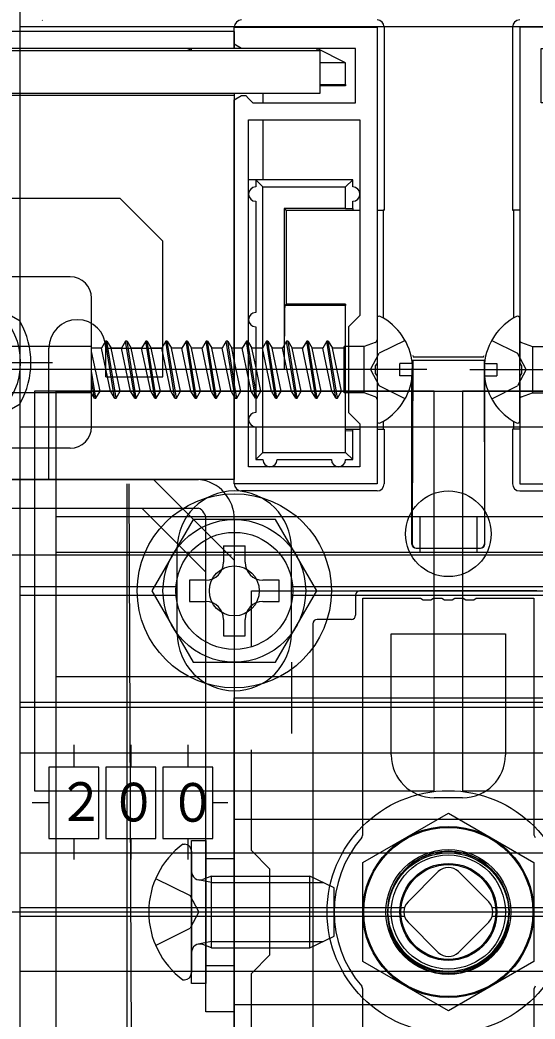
# Model space of a CAD drawing. Units: millimetres, scale not verified. Extents: x -875 to 875, y -1299 to 1293.
# Drawn here: x 483.5 to 555.6, y 131.3 to 271.3 of the extents above; entities that cross this region are included whole.
import ezdxf
from ezdxf.enums import TextEntityAlignment as Align

# ---------------------------------------------------------------- set-up
doc = ezdxf.new("R2010")
doc.units = ezdxf.units.MM
doc.header["$LTSCALE"] = 8
for name, color, linetype in [('0-2_YKK_11', 7, 'Continuous'), ('0-3_YKK_12', 2, 'Continuous'), ('0-4_YKK_13', 4, 'Continuous'), ('0-5_YKK_D', 6, 'Continuous'), ('0-7_YSS_K', 3, 'Continuous')]:
    doc.layers.add(name, color=color, linetype=linetype)
doc.styles.add('ＭＳ ゴシック', font='')
doc.styles.get('ＭＳ ゴシック').set_extended_font_data('MS Gothic')

msp = doc.modelspace()

# ---------------------------------------------------------------- linework, layer by layer
at = {"layer": '0-2_YKK_11'}
for p, q in [((521.5, 181.297), (521.5, 171.297)), ((516.5, 176.297), (526.5, 176.297))]:
    msp.add_line(p, q, dxfattribs=at)
for points in [[(513.5, 206.297), (513.5, 260.097), (514.5, 260.697), (515.1, 260.697), (515.5, 260.297), (516.1, 259.697), (530.5, 259.697), (530.5, 267.297), (514.5, 267.297), (513.5, 267.897), (513.5, 270.297), (533.5, 270.297), (533.5, 223.214), (533.26, 222.847), (533.26, 221.747), (533.5, 221.38), (533.5, 206.297)], [(573.5, 206.297), (573.5, 260.097), (572.5, 260.697), (571.9, 260.697), (571.5, 260.297), (570.9, 259.697), (556.5, 259.697), (556.5, 267.297), (572.5, 267.297), (573.5, 267.897), (573.5, 270.297), (553.5, 270.297), (553.5, 223.214), (553.74, 222.847), (553.74, 221.747), (553.5, 221.38), (553.5, 206.297)], [(515.5, 208.697), (515.5, 257.297), (531.1, 257.297), (531.1, 229.897), (529.5, 228.297), (529.5, 216.297), (531.1, 214.697), (531.1, 208.697)], [(513.5, 196.297), (513.5, 96.297), (573.5, 96.297), (573.5, 196.297)]]:
    msp.add_lwpolyline(points, close=True, dxfattribs=at)
for points in [[(515.9, 183.563), (515.9, 191.297), (571.1, 191.297), (571.1, 183.563)], [(515.9, 123.563), (515.9, 137.697), (518.5, 140.297), (518.5, 152.297), (515.9, 154.897), (515.9, 169.031)]]:
    msp.add_lwpolyline(points, dxfattribs=at)
at = {"layer": '0-3_YKK_12'}
for p, q in [((513.5, 269.697), (440.484, 269.697)), ((513.5, 269.697), (513.5, 267.297)), ((513.5, 267.297), (440.484, 267.297)), ((513.5, 260.697), (440.484, 260.697)), ((513.5, 260.997), (513.5, 206.897)), ((513.5, 206.897), (440.484, 206.897))]:
    msp.add_line(p, q, dxfattribs=at)
msp.add_circle((543.5, 146.297), 12, dxfattribs=at)
at = {"layer": '0-4_YKK_13'}
for p, q in [((483.5, 54.583), (483.5, 296.913)), ((483.5, 270.328), (483.5, 286.649)), ((486.593, 271.242), (486.587, 271.261)), ((513.5, 267.297), (513.5, 270.295)), ((534.5, 270.299), (534.5, 244.644)), ((549.389, 270.41), (549.382, 270.429)), ((552.5, 270.299), (552.5, 244.644)), ((506.9, 266.997), (507.5, 267.297)), ((507.5, 266.997), (507.5, 267.297)), ((529.1, 265.297), (525.1, 267.297)), ((525.5, 262.294), (529.1, 262.262)), ((529.1, 262.086), (525.5, 262.086)), ((529.1, 262.262), (529.1, 262.086)), ((517.5, 260.997), (517.5, 259.697)), ((517.5, 257.297), (517.5, 248.897)), ((513.5, 206.299), (513.5, 248.897)), ((516.5, 248.897), (515.5, 248.897)), ((516.5, 248.897), (517.5, 247.897)), ((516.5, 248.897), (516.5, 247.897)), ((517.5, 210.697), (517.5, 247.897)), ((529.1, 244.897), (529.1, 247.897)), ((530.1, 247.897), (530.1, 248.897)), ((497.5, 246.297), (459.5, 246.297)), ((497.5, 246.297), (503.5, 240.297)), ((516.5, 245.897), (516.5, 230.297)), ((530.1, 244.862), (530.1, 245.897)), ((520.5, 244.897), (520.5, 222.297)), ((529.1, 244.897), (520.5, 244.897)), ((520.77, 244.626), (520.77, 231.489)), ((529.1, 244.897), (530.1, 244.862)), ((530.1, 244.862), (530.1, 244.644)), ((530.1, 244.644), (531.1, 244.644)), ((533.5, 244.644), (534.5, 244.644)), ((533.5, 244.626), (534.377, 244.626)), ((534.5, 244.644), (534.377, 244.626)), ((534.377, 244.626), (534.377, 229.526)), ((552.5, 244.644), (552.622, 244.626)), ((553.5, 244.644), (552.5, 244.644)), ((553.5, 244.626), (552.622, 244.626)), ((552.622, 244.626), (552.622, 229.526)), ((503.5, 221.297), (503.5, 240.297)), ((490.5, 235.297), (456.5, 235.297)), ((493.5, 214.297), (493.5, 232.297)), ((520.77, 231.489), (520.577, 231.297)), ((529.1, 231.297), (520.577, 231.297)), ((529.1, 231.489), (520.77, 231.489)), ((529.1, 231.489), (529.1, 231.297)), ((529.1, 222.297), (529.1, 231.297)), ((533.5, 229.488), (533.5, 215.106)), ((553.5, 215.106), (553.5, 229.488)), ((493.5, 225.529), (466.5, 225.529)), ((493.5, 218.987), (493.5, 225.529)), ((496.718, 218.297), (495.451, 226.297)), ((495.649, 226.297), (496.226, 225.297)), ((496.918, 218.297), (495.651, 226.297)), ((499.538, 218.297), (498.271, 226.297)), ((498.469, 226.297), (499.046, 225.297)), ((499.738, 218.297), (498.471, 226.297)), ((501.091, 226.297), (500.513, 225.297)), ((501.291, 226.297), (501.091, 226.297)), ((502.358, 218.297), (501.091, 226.297)), ((501.291, 226.297), (501.868, 225.297)), ((502.558, 218.297), (501.291, 226.297)), ((503.911, 226.297), (503.333, 225.297)), ((504.111, 226.297), (503.911, 226.297)), ((505.178, 218.297), (503.911, 226.297)), ((504.111, 226.297), (504.688, 225.297)), ((505.378, 218.297), (504.111, 226.297)), ((506.731, 226.297), (506.153, 225.297)), ((506.931, 226.297), (506.731, 226.297)), ((507.998, 218.297), (506.731, 226.297)), ((506.931, 226.297), (507.508, 225.297)), ((508.198, 218.297), (506.931, 226.297)), ((509.551, 226.297), (508.973, 225.297)), ((509.751, 226.297), (509.551, 226.297)), ((510.818, 218.297), (509.551, 226.297)), ((509.751, 226.297), (510.328, 225.297)), ((511.018, 218.297), (509.751, 226.297)), ((512.371, 226.297), (511.793, 225.297)), ((512.571, 226.297), (512.371, 226.297)), ((512.571, 226.297), (513.148, 225.297)), ((515.191, 226.297), (514.613, 225.297)), ((515.391, 226.297), (515.191, 226.297)), ((515.5, 225.609), (515.391, 226.297)), ((518.011, 226.297), (517.433, 225.297)), ((518.211, 226.297), (518.011, 226.297)), ((519.278, 218.297), (518.011, 226.297)), ((518.211, 226.297), (518.788, 225.297)), ((519.478, 218.297), (518.211, 226.297)), ((520.831, 226.297), (520.253, 225.297)), ((521.031, 226.297), (520.831, 226.297)), ((522.098, 218.297), (520.831, 226.297)), ((521.031, 226.297), (521.608, 225.297)), ((522.298, 218.297), (521.031, 226.297)), ((523.651, 226.297), (523.073, 225.297)), ((523.851, 226.297), (523.651, 226.297)), ((524.918, 218.297), (523.651, 226.297)), ((523.851, 226.297), (524.428, 225.297)), ((525.118, 218.297), (523.851, 226.297)), ((526.471, 226.297), (525.893, 225.297)), ((526.671, 226.297), (526.471, 226.297)), ((527.738, 218.297), (526.471, 226.297)), ((526.671, 226.297), (527.248, 225.297)), ((527.938, 218.297), (526.671, 226.297)), ((528.886, 219.057), (528.886, 225.537)), ((529.101, 225.537), (528.886, 225.537)), ((533.236, 226.101), (531.686, 225.537)), ((531.686, 219.057), (531.686, 225.537)), ((537.431, 226.397), (533.801, 224.587)), ((549.568, 226.397), (553.198, 224.587)), ((553.763, 226.101), (555.313, 225.537)), ((555.313, 225.537), (555.313, 219.057)), ((487.5, 206.897), (487.5, 225.297)), ((494.873, 225.297), (493.5, 225.297)), ((494.675, 219.297), (493.5, 224.863)), ((496.14, 219.297), (494.873, 225.297)), ((495.5, 225.297), (503.5, 225.297)), ((495.5, 221.297), (495.5, 225.297)), ((497.693, 225.297), (496.228, 225.297)), ((497.495, 219.297), (496.229, 225.292)), ((498.96, 219.297), (497.693, 225.297)), ((500.511, 225.297), (499.048, 225.297)), ((500.315, 219.297), (499.049, 225.292)), ((501.78, 219.297), (500.513, 225.297)), ((503.331, 225.297), (501.868, 225.297)), ((503.135, 219.297), (501.868, 225.297)), ((504.6, 219.297), (503.333, 225.297)), ((506.151, 225.297), (504.688, 225.297)), ((505.955, 219.297), (504.688, 225.297)), ((507.42, 219.297), (506.153, 225.297)), ((508.971, 225.297), (507.508, 225.297)), ((508.775, 219.297), (507.508, 225.297)), ((510.24, 219.297), (508.973, 225.297)), ((511.791, 225.297), (510.328, 225.297)), ((511.595, 219.297), (510.328, 225.297)), ((513.06, 219.297), (511.793, 225.297)), ((518.7, 219.297), (517.433, 225.297)), ((520.251, 225.297), (518.788, 225.297)), ((520.055, 219.297), (518.788, 225.297)), ((521.52, 219.297), (520.253, 225.297)), ((523.071, 225.297), (521.608, 225.297)), ((522.875, 219.297), (521.608, 225.297)), ((524.34, 219.297), (523.073, 225.297)), ((525.891, 225.297), (524.428, 225.297)), ((525.695, 219.297), (524.428, 225.297)), ((527.16, 219.297), (525.893, 225.297)), ((528.886, 225.297), (527.248, 225.297)), ((528.515, 219.297), (527.248, 225.297)), ((532.583, 222.297), (533.801, 224.587)), ((538.5, 224.297), (538.569, 224.086)), ((538.569, 224.086), (548.43, 224.086)), ((548.43, 224.086), (548.5, 224.297)), ((554.416, 222.297), (553.198, 224.587)), ((459, 223.297), (488, 223.297)), ((538.456, 223.147), (536.7, 223.147)), ((538.428, 223.412), (538.498, 223.622)), ((538.498, 223.622), (548.501, 223.622)), ((548.571, 223.412), (548.501, 223.622)), ((540.5, 222.297), (462.177, 222.297)), ((494.098, 218.297), (493.5, 222.073)), ((495.5, 221.297), (503.5, 221.297)), ((529.1, 222.297), (520.5, 222.297)), ((532.583, 222.297), (533.801, 220.007)), ((546.5, 222.297), (624.823, 222.297)), ((548.543, 221.447), (550.3, 221.447)), ((554.416, 222.297), (553.198, 220.007)), ((493.898, 218.297), (493.5, 220.811)), ((537.431, 218.197), (533.801, 220.007)), ((549.568, 218.197), (553.198, 220.007)), ((493.5, 219.065), (466.5, 219.065)), ((493.898, 218.297), (493.5, 218.987)), ((494.098, 218.297), (494.675, 219.297)), ((496.14, 219.297), (494.675, 219.297)), ((496.718, 218.297), (496.14, 219.297)), ((496.918, 218.297), (497.495, 219.297)), ((498.96, 219.297), (497.495, 219.297)), ((499.538, 218.297), (498.96, 219.297)), ((499.738, 218.297), (500.315, 219.297)), ((501.778, 219.297), (500.315, 219.297)), ((502.358, 218.297), (501.78, 219.297)), ((502.558, 218.297), (503.135, 219.297)), ((504.598, 219.297), (503.135, 219.297)), ((505.178, 218.297), (504.6, 219.297)), ((505.378, 218.297), (505.955, 219.297)), ((507.418, 219.297), (505.955, 219.297)), ((507.998, 218.297), (507.42, 219.297)), ((508.198, 218.297), (508.775, 219.297)), ((510.238, 219.297), (508.775, 219.297)), ((510.818, 218.297), (510.24, 219.297)), ((511.018, 218.297), (511.595, 219.297)), ((513.058, 219.297), (511.595, 219.297)), ((513.838, 218.297), (514.415, 219.297)), ((516.458, 218.297), (515.88, 219.297)), ((516.658, 218.297), (517.235, 219.297)), ((518.698, 219.297), (517.235, 219.297)), ((519.278, 218.297), (518.7, 219.297)), ((519.478, 218.297), (520.055, 219.297)), ((521.518, 219.297), (520.055, 219.297)), ((522.098, 218.297), (521.52, 219.297)), ((522.298, 218.297), (522.875, 219.297)), ((524.338, 219.297), (522.875, 219.297)), ((524.918, 218.297), (524.34, 219.297)), ((525.118, 218.297), (525.695, 219.297)), ((527.158, 219.297), (525.695, 219.297)), ((527.738, 218.297), (527.16, 219.297)), ((527.938, 218.297), (528.515, 219.297)), ((528.886, 219.297), (528.515, 219.297)), ((529.101, 219.057), (528.886, 219.057)), ((533.236, 218.493), (531.686, 219.057)), ((553.763, 218.493), (555.313, 219.057)), ((493.898, 218.297), (494.098, 218.297)), ((496.718, 218.297), (496.918, 218.297)), ((499.538, 218.297), (499.738, 218.297)), ((502.358, 218.297), (502.558, 218.297)), ((505.178, 218.297), (505.378, 218.297)), ((507.998, 218.297), (508.198, 218.297)), ((510.818, 218.297), (511.018, 218.297)), ((513.638, 218.297), (513.838, 218.297)), ((519.278, 218.297), (519.478, 218.297)), ((522.098, 218.297), (522.298, 218.297)), ((524.918, 218.297), (525.118, 218.297)), ((527.738, 218.297), (527.938, 218.297)), ((483.5, 214.297), (603.5, 214.297)), ((516.5, 214.297), (516.5, 209.697)), ((534.377, 215.068), (534.377, 213.968)), ((552.622, 215.068), (552.622, 213.968)), ((529.1, 213.968), (531.1, 213.968)), ((530.1, 213.732), (529.1, 213.697)), ((530.1, 213.95), (531.1, 213.95)), ((530.1, 213.732), (530.1, 213.95)), ((530.1, 209.697), (530.1, 213.732)), ((533.5, 213.968), (534.377, 213.968)), ((533.5, 213.95), (534.5, 213.95)), ((534.377, 213.968), (534.5, 213.95)), ((534.5, 213.95), (534.5, 206.295)), ((552.622, 213.968), (552.5, 213.95)), ((553.5, 213.95), (552.5, 213.95)), ((552.5, 213.95), (552.5, 206.295)), ((553.5, 213.968), (552.622, 213.968)), ((490.5, 211.297), (456.5, 211.297)), ((517.5, 210.697), (516.5, 209.697)), ((530.1, 209.697), (529.1, 210.697)), ((516.5, 209.697), (517.5, 209.697)), ((519.5, 209.697), (527.1, 209.697)), ((529.1, 209.697), (530.1, 209.697)), ((453.5, 206.897), (508.5, 206.897)), ((498.5, 70.294), (498.5, 206.297)), ((499.368, 71.17), (498.75, 206.297)), ((513.5, 195.583), (502.186, 206.897)), ((533.501, 205.297), (514.5, 205.297)), ((553.498, 205.297), (572.5, 205.297)), ((453.5, 202.897), (508.5, 202.897)), ((488.5, 201.697), (598.5, 201.697)), ((500.529, 202.897), (509.5, 193.926)), ((539.5, 201.697), (539.5, 196.697)), ((547.5, 201.697), (547.5, 196.697)), ((509.5, 132.297), (509.5, 201.297)), ((512, 197.597), (512, 195.297)), ((512, 197.597), (515, 197.597)), ((515, 195.297), (515, 197.597)), ((488.5, 196.697), (598.5, 196.697)), ((505.5, 185.297), (505.5, 197.297)), ((521.5, 185.297), (521.5, 197.297)), ((538.995, 197.262), (548.004, 197.262)), ((539.03, 197.297), (547.969, 197.297)), ((483.5, 191.897), (505.5, 191.897)), ((507.2, 192.797), (507.2, 189.797)), ((509.5, 192.797), (507.2, 192.797)), ((519.8, 192.797), (517.5, 192.797)), ((519.8, 189.797), (519.8, 192.797)), ((521.5, 191.897), (565.5, 191.897)), ((483.5, 190.697), (505.5, 190.697)), ((521.5, 190.697), (565.5, 190.697)), ((530.5, 190.697), (530.5, 187.897)), ((555.9, 191.297), (531.099, 191.297)), ((507.2, 189.797), (509.5, 189.797)), ((517.5, 189.797), (519.8, 189.797)), ((512, 187.297), (512, 184.997)), ((524.5, 186.697), (524.5, 105.897)), ((529.9, 187.297), (525.099, 187.297)), ((491, 169.716), (491, 166.597)), ((499, 169.716), (499, 166.597)), ((507, 169.716), (507, 166.597)), ((483.5, 168.597), (603.5, 168.597)), ((487.5, 161.597), (485.158, 161.597)), ((512.569, 161.597), (510.5, 161.597)), ((545.5, 162.297), (541.5, 162.297)), ((491, 156.597), (491, 153.647)), ((499, 156.597), (499, 153.647)), ((506.3, 155.797), (506.5, 155.797)), ((507, 156.597), (507, 153.647)), ((483.5, 154.597), (603.5, 154.597)), ((507.5, 154.797), (507.5, 137.797)), ((509.5, 153.797), (513.5, 153.797)), ((510.3, 151.297), (509.109, 150.865)), ((510.3, 141.297), (510.3, 151.297)), ((524.1, 141.297), (524.1, 151.297)), ((527.5, 149.697), (524.1, 151.297)), ((537.843, 147.711), (542.085, 151.954)), ((544.914, 151.954), (549.156, 147.711)), ((502.476, 150.997), (507.31, 148.587)), ((510.3, 150.431), (508.453, 150.818)), ((508.527, 146.297), (507.31, 148.587)), ((527.5, 142.897), (527.5, 149.697)), ((537.349, 146.897), (483.5, 146.897)), ((483.5, 145.697), (537.349, 145.697)), ((499.5, 146.297), (528.898, 146.297)), ((508.527, 146.297), (507.31, 144.007)), ((603.5, 146.897), (549.65, 146.897)), ((549.65, 145.697), (603.5, 145.697)), ((542.085, 140.64), (537.843, 144.883)), ((549.156, 144.883), (544.914, 140.64)), ((502.476, 141.597), (507.31, 144.007)), ((524.1, 141.297), (527.5, 142.897)), ((510.3, 142.163), (508.453, 141.776)), ((510.3, 141.297), (509.109, 141.729)), ((509.5, 138.797), (513.5, 138.797)), ((483.5, 137.997), (603.5, 137.997)), ((506.3, 136.797), (506.5, 136.797))]:
    msp.add_line(p, q, dxfattribs=at)
for points in [[(603.5, 286.649), (603.5, 270.328), (483.5, 270.328)], [(440.484, 266.997), (525.5, 266.997), (525.5, 260.997), (440.484, 260.997)], [(525.1, 266.997), (525.1, 267.297), (507.5, 267.297)], [(529.1, 262.262), (529.1, 265.297), (525.5, 265.297)], [(517.5, 247.897), (529.1, 247.897), (530.1, 248.897), (516.5, 248.897)], [(520.5, 244.897), (520.77, 244.626), (531.1, 244.626)], [(516.5, 228.297), (516.5, 222.297), (516.5, 216.297)], [(495.649, 226.297), (495.449, 226.297), (494.871, 225.297)], [(498.469, 226.297), (498.269, 226.297), (497.691, 225.297)], [(513.638, 218.297), (513.5, 219.169), (512.371, 226.297)], [(513.838, 218.297), (513.5, 220.432), (512.571, 226.297)], [(516.458, 218.297), (515.5, 224.346), (515.191, 226.297)], [(515.391, 226.297), (515.5, 226.108), (515.968, 225.297)], [(516.658, 218.297), (516.501, 219.289), (515.5, 225.609)], [(531.686, 225.537), (529.5, 225.537), (529.101, 225.537)], [(555.313, 225.537), (557.5, 225.537), (557.899, 225.537)], [(514.611, 225.297), (513.5, 225.297), (513.148, 225.297)], [(514.415, 219.297), (513.5, 223.632), (513.148, 225.297)], [(515.88, 219.297), (515.5, 221.1), (514.613, 225.297)], [(517.431, 225.297), (516.501, 225.297), (515.968, 225.297)], [(517.235, 219.297), (516.501, 222.775), (515.968, 225.297)], [(538.456, 221.447), (536.7, 221.447), (536.7, 223.147)], [(538.498, 223.622), (538.438, 200.673), (538.431, 197.898)], [(548.501, 223.622), (548.561, 200.673), (548.568, 197.898)], [(548.543, 223.147), (550.3, 223.147), (550.3, 221.447)], [(517.5, 210.697), (529.1, 210.697), (529.1, 213.697), (529.1, 222.297)], [(538.395, 197.862), (538.395, 200.673), (538.395, 221.415)], [(548.604, 197.862), (548.604, 200.673), (548.604, 221.415)], [(488.5, 219.297), (488.5, 179.297), (598.5, 179.297)], [(488.5, 219.297), (598.5, 219.297), (598.5, 179.297)], [(513.638, 218.297), (513.5, 218.536), (513.06, 219.297)], [(515.878, 219.297), (515.5, 219.297), (514.415, 219.297)], [(531.686, 219.057), (529.5, 219.057), (529.101, 219.057)], [(555.313, 219.057), (557.5, 219.057), (557.899, 219.057)], [(516.458, 218.297), (516.501, 218.297), (516.658, 218.297)], [(488.5, 201.697), (488.5, 90.897), (598.5, 90.897)], [(513.5, 201.297), (513.5, 132.297), (509.5, 132.297)], [(531.355, 156.714), (531.5, 157.104), (531.5, 190.297), (539.583, 190.297), (539.95, 190.057), (541.049, 190.057), (541.416, 190.297), (542.583, 190.297), (542.95, 190.057), (544.049, 190.057), (544.416, 190.297), (545.583, 190.297), (545.95, 190.057), (547.049, 190.057), (547.416, 190.297), (555.5, 190.297)], [(555.5, 190.297), (555.5, 157.104), (555.644, 156.714)], [(512, 184.997), (515, 184.997), (515, 187.297)], [(535.5, 168.297), (535.5, 185.297), (551.5, 185.297), (551.5, 168.297)], [(483.5, 175.016), (483.5, 175.713), (603.5, 175.713)], [(483.5, 117.237), (483.5, 175.016), (603.5, 175.016)], [(510.3, 151.297), (518.5, 151.297), (524.1, 151.297)], [(510.3, 150.431), (518.5, 150.431), (525.94, 150.431)], [(510.3, 142.163), (518.5, 142.163), (525.94, 142.163)], [(510.3, 141.297), (518.5, 141.297), (524.1, 141.297)], [(555.644, 135.88), (555.5, 135.49), (555.5, 102.297), (547.416, 102.297), (547.049, 102.537), (545.95, 102.537), (545.583, 102.297), (544.416, 102.297), (544.049, 102.537), (542.95, 102.537), (542.583, 102.297), (541.416, 102.297), (541.049, 102.537), (539.95, 102.537), (539.583, 102.297), (531.5, 102.297), (531.5, 135.49), (531.355, 135.88)]]:
    msp.add_lwpolyline(points, dxfattribs=at)
for points in [[(473.5, 234.844), (463.5, 229.071), (463.5, 217.524), (473.5, 211.75), (483.5, 217.524), (483.5, 229.071)], [(485.5, 163.297), (541.5, 163.297), (541.5, 219.297), (485.5, 219.297)], [(545.5, 163.297), (601.5, 163.297), (601.5, 219.297), (545.5, 219.297)], [(507.726, 201.297), (501.953, 191.297), (507.726, 181.297), (519.273, 181.297), (525.047, 191.297), (519.273, 201.297)], [(573.5, 176.297), (573.5, 116.297), (513.5, 116.297), (513.5, 176.297)], [(487.5, 156.597), (494.5, 156.597), (494.5, 166.597), (487.5, 166.597)], [(495.5, 156.597), (502.5, 156.597), (502.5, 166.597), (495.5, 166.597)], [(503.5, 156.597), (510.5, 156.597), (510.5, 166.597), (503.5, 166.597)], [(531.5, 153.225), (543.5, 160.153), (555.5, 153.225), (555.5, 139.369), (543.5, 132.441), (531.5, 139.369)], [(513.5, 133.297), (513.5, 159.297), (573.5, 159.297), (573.5, 133.297)], [(509.5, 156.297), (509.5, 136.297), (507.5, 136.297), (507.5, 156.297)]]:
    msp.add_lwpolyline(points, close=True, dxfattribs=at)
for centre, radius in [((473.5, 223.297), 10), ((513.5, 191.297), 13.6), ((543.5, 199.297), 6), ((513.5, 191.297), 10), ((513.5, 191.297), 8.2), ((513.5, 191.297), 3.5), ((543.5, 146.297), 17), ((543.5, 146.297), 17), ((543.5, 146.297), 11.856), ((543.5, 146.297), 8.75), ((543.5, 146.297), 8.5), ((543.5, 146.297), 8.5), ((543.5, 146.104), 8.49), ((543.5, 146.297), 8), ((543.5, 146.297), 8), ((543.5, 146.297), 8), ((543.5, 146.297), 6.8), ((543.5, 146.297), 6.647), ((543.5, 146.297), 6.64)]:
    msp.add_circle(centre, radius, dxfattribs=at)
for centre, radius, start, end in [((516.5, 246.897), 1, 90, 270), ((530.1, 246.897), 1, 270, 90), ((490.5, 232.297), 3, 0, 90), ((516.5, 229.297), 1, 90, 270), ((533.808, 229.488), 0.309, 62.71904, 180), ((530.1, 222.297), 8.4, 5.80773, 62.71904), ((556.9, 222.297), 8.4, 117.28096, 174.19227), ((553.191, 229.488), 0.309, 0, 117.28096), ((473.5, 223.297), 11.5, 330.40815, 29.59185), ((491.5, 225.297), 4, 0, 180), ((533.1, 226.477), 0.4, 290, 0), ((553.9, 226.477), 0.4, 180, 250), ((530.1, 222.297), 8.4, 297.28096, 354.19227), ((556.9, 222.297), 8.4, 185.80773, 242.71904), ((533.1, 218.117), 0.4, 0, 70), ((553.9, 218.117), 0.4, 110, 180), ((516.5, 215.297), 1, 90, 270), ((490.5, 214.297), 3, 270, 0), ((533.808, 215.106), 0.309, 180, 297.28096), ((553.191, 215.106), 0.309, 242.71904, 0), ((518.5, 209.697), 1, 180, 0), ((528.1, 209.697), 1, 180, 0), ((507.957, 201.381), 5.543, 359.13451, 84.38609), ((513.5, 197.297), 8, 0, 180), ((507.835, 201.369), 1.666, 357.50978, 66.50099), ((509.5, 195.297), 2.5, 270, 0), ((517.5, 195.297), 2.5, 180, 270), ((509.5, 187.297), 2.5, 0, 90), ((517.5, 187.297), 2.5, 90, 180), ((513.5, 185.297), 8, 180, 0), ((541.5, 168.297), 6, 180.00001, 269.99999), ((545.5, 168.297), 6, 270.00001, 359.99999), ((513.3, 146.297), 11.8, 126.38156, 233.61844), ((506.5, 154.797), 1, 0, 90), ((543.5, 146.297), 16, 139.3793, 220.6207), ((543.5, 146.297), 8.5, 359.99999, 180.00001), ((508.7, 151.992), 1.2, 180, 289.96957), ((543.5, 150.54), 2, 45, 135), ((539.257, 146.297), 2, 135, 225), ((547.742, 146.297), 2, 315, 45), ((543.497, 146.501), 8.501, 183.27666, 357.50585), ((508.7, 140.602), 1.2, 70.03043, 180), ((543.5, 142.054), 2, 225, 315), ((506.5, 137.797), 1, 270, 0)]:
    msp.add_arc(centre, radius, start, end, dxfattribs=at)
for centre, major_axis, ratio, start_param, end_param in [((514.5, 270.295), (0, 1.002), 0.998135, 6.2831853, 7.8539816), ((533.498, 270.295), (-0.71, -0.71), 0.99628, 2.358058, 3.9251274), ((553.501, 270.295), (0.71, -0.71), 0.99628, 2.358058, 3.9251274), ((520.578, 222.297), (0, -9), 0.008727, 3.1503193, 4.712389), ((538.43, 221.415), (0, -2), 0.017455, 3.1939525, 4.712389), ((548.569, 221.415), (0, -2), 0.017455, 1.5707963, 3.0892328), ((514.5, 206.299), (0, -1.002), 0.998135, 4.712389, 6.2831853), ((533.498, 206.299), (-0.71, 0.71), 0.99628, 2.358058, 3.9251274), ((553.501, 206.299), (0.71, 0.71), 0.99628, 2.358058, 3.9251274), ((538.995, 197.862), (0.424, 0.424), 0.999695, 2.3563468, 3.9268385), ((539.031, 197.899), (-0.246, -0.549), 0.996125, 5.1323772, 6.702869), ((547.968, 197.899), (0.246, -0.549), 0.996125, 5.8635017, 7.4339934), ((548.004, 197.862), (-0.424, 0.424), 0.999695, 2.3563468, 3.9268385), ((531.1, 190.697), (-0.424, 0.424), 0.999695, 5.4979394, 7.0684312), ((529.899, 187.897), (0.424, -0.424), 0.999695, 5.4979394, 7.0684312), ((525.1, 186.697), (-0.424, 0.424), 0.999695, 5.4979394, 7.0684312)]:
    msp.add_ellipse(centre, major_axis=major_axis, ratio=ratio, start_param=start_param, end_param=end_param, dxfattribs=at)
at = {"layer": '0-5_YKK_D'}
msp.add_line((513.1, 196.297), (467.5, 196.297), dxfattribs=at)
at = {"layer": '0-7_YSS_K'}
msp.add_line((440.484, 146.297), (646.515, 146.297), dxfattribs=at)

# ---------------------------------------------------------------- texts
at = {"layer": '0-4_YKK_13', "style": 'ＭＳ ゴシック', "width": 0.9}
for s, p in [('２', (488.688, 157.433)), ('０', (496.065, 157.354)), ('０', (504.339, 157.317))]:
    msp.add_text(s, height=5.422, dxfattribs=at).set_placement(p, align=Align.BOTTOM_LEFT)

doc.saveas('drawing.dxf')
